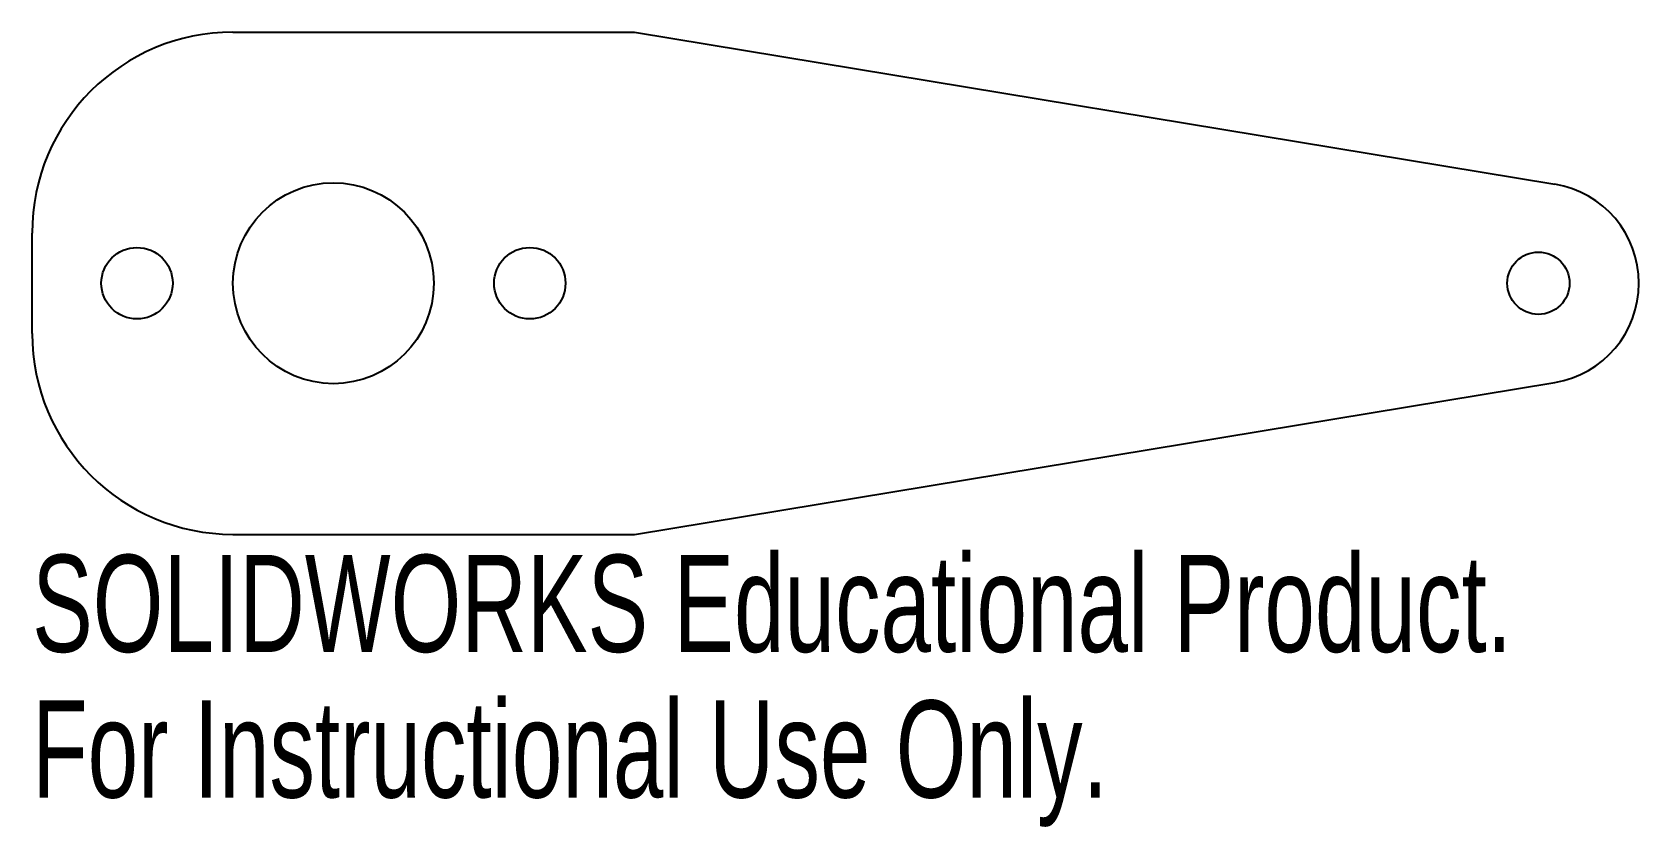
# Model space of a CAD drawing. Header units: millimetres. Extents: x 0 to 80, y -14.6 to 25.
import ezdxf

# ---------------------------------------------------------------- set-up
doc = ezdxf.new("R2010")
doc.units = ezdxf.units.MM
doc.styles.add('SLDTEXTSTYLE0', font='TXT', dxfattribs={"width": 0.7})

msp = doc.modelspace()

# ---------------------------------------------------------------- linework, layer by layer
at = {"color": 7, "linetype": 'Continuous', "lineweight": 25}
for p, q in [((10, 25), (30, 25)), ((30, 25), (75.815, 17.433)), ((0, 10), (0, 15)), ((30, 0), (75.815, 7.567)), ((10, 0), (30, 0))]:
    msp.add_line(p, q, dxfattribs=at)
for centre, radius in [((15, 12.5), 5), ((5.221, 12.5), 1.778), ((24.779, 12.5), 1.778), ((75, 12.5), 1.55)]:
    msp.add_circle(centre, radius, dxfattribs=at)
for centre, radius, start, end in [((10, 15), 10, 90, 180), ((75, 12.5), 5, 279.37832, 80.62155), ((10, 10), 10, 180, 270)]:
    msp.add_arc(centre, radius, start, end, dxfattribs=at)

# ---------------------------------------------------------------- texts
at = {"color": 7, "linetype": 'Continuous', "char_height": 4.83362, "attachment_point": 1, "style": 'SLDTEXTSTYLE0'}
for s, insert in [('SOLIDWORKS Educational Product.', (0, -1.02)), ('For Instructional Use Only.', (0, -8.27))]:
    msp.add_mtext(s, dxfattribs=dict(at, insert=insert))

doc.saveas('drawing.dxf')
